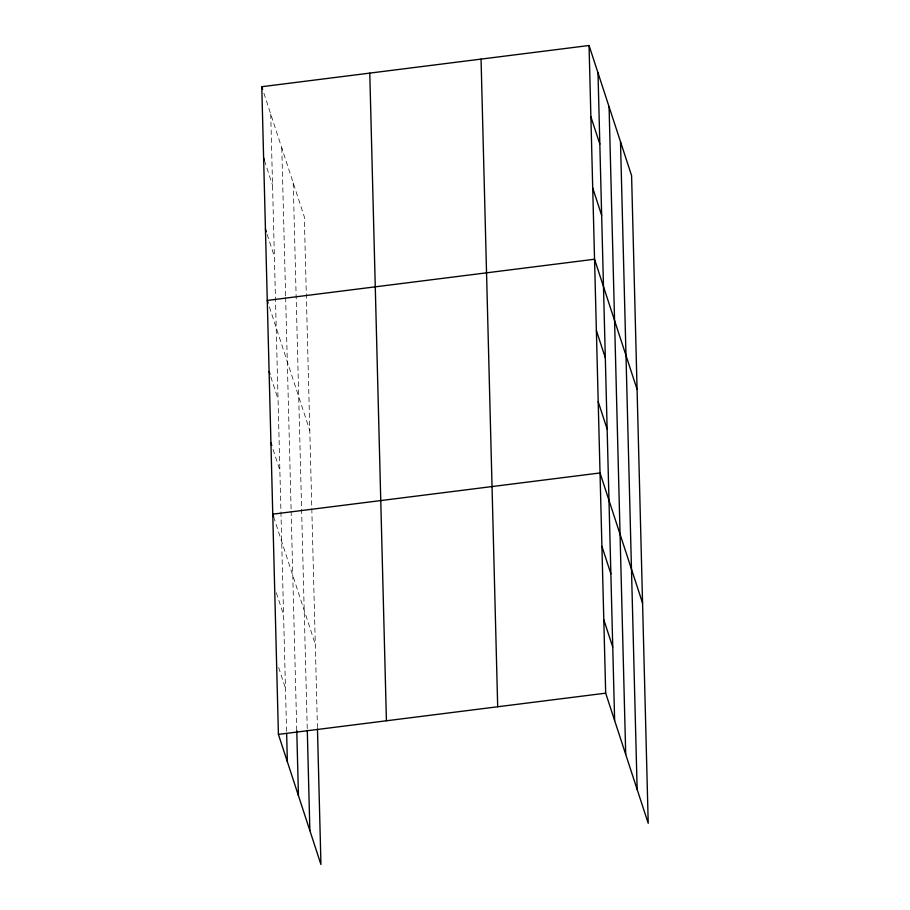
<?xml version="1.0" encoding="UTF-8"?>
<svg xmlns="http://www.w3.org/2000/svg" width="910" height="910" viewBox="0 0 910 910"><rect width="100%" height="100%" fill="white"/><g stroke="black" fill="none" stroke-linecap="round" stroke-linejoin="round"><path stroke-width="0.68" stroke-dasharray="4.55 3.41" d="M263.911 93.218L304.315 216.83L317.431 727.579M264.457 160.558L272.556 185.31M267.142 234.405L274.388 256.552M269.406 306.954L309.798 430.555M270.805 376.899L278.039 399.046M273.057 449.438L279.87 470.288M273.614 516.778L315.292 644.291M276.344 592.785L283.59 614.933M278.665 667.496L285.478 688.335M293.225 182.921L307.25 728.956M281.804 147.977L285.615 296.057M285.649 297.445L291.098 509.782M291.132 511.181L296.774 730.719M270.725 114.069L286.593 732.095"/><path stroke-width="1.36" d="M317.465 728.99L320.946 864.5L278.414 734.381L261.784 86.712L589.054 45.5L631.586 175.619L648.216 823.288L605.685 693.17L589.054 45.5M278.414 734.381L605.685 693.17M590.886 116.742L599.827 144.099M592.717 187.983L601.658 215.34M637.068 389.355L594.548 259.236L267.267 300.436L268.12 303.041M596.368 330.478L605.321 357.835M598.2 401.72L607.141 429.076M642.562 603.08L600.031 472.961L272.761 514.173L273.614 516.778M601.919 546.364L610.86 573.721M603.808 619.767L612.748 647.124M261.784 86.712L262.637 89.316M263.616 157.953L264.457 160.558M265.436 229.195L266.289 231.8M269.098 371.689L269.952 374.294M270.93 442.931L271.783 445.536M620.495 141.71L637.136 789.38M609.074 106.766L625.716 754.435M597.995 72.857L614.637 720.527M481.049 59.105L497.69 706.774M369.778 73.107L386.42 720.788M307.284 730.366L309.866 830.591M296.774 730.719L298.446 795.647M286.639 733.505L287.355 761.738"/></g></svg>
